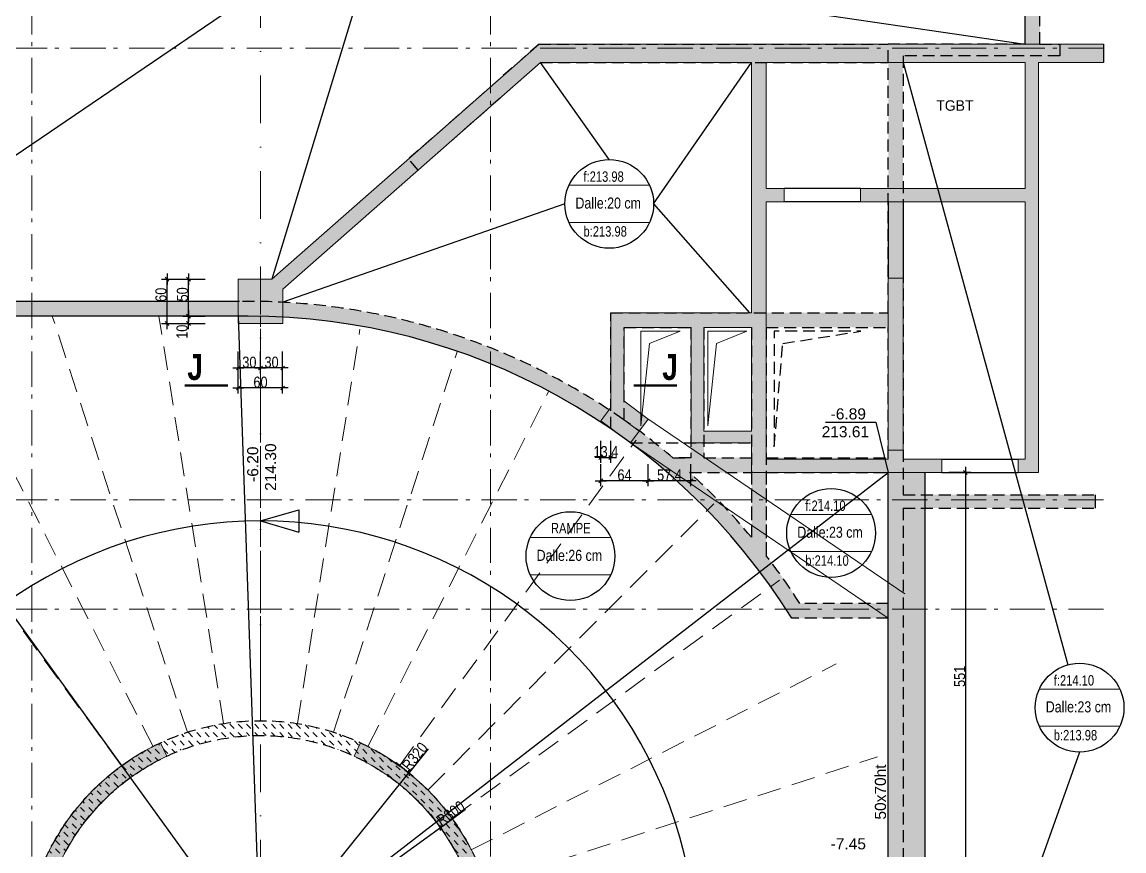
# Model space of a CAD drawing. Header units: centimetres. Extents: x 0 to 26456, y -12469 to -8269.
# Drawn here: x 17529 to 19019, y -10336 to -9216 of the extents above; entities that cross this region are included whole.
import ezdxf
from ezdxf.enums import TextEntityAlignment as Align

# ---------------------------------------------------------------- set-up
doc = ezdxf.new("R2010")
doc.units = ezdxf.units.CM
doc.header["$LTSCALE"] = 25.4
doc.header["$PDMODE"] = 1
doc.header["$PDSIZE"] = -2
for name, pattern in [('CACHEX2', [19.05, 12.7, -6.35]), ('Style de ligne -6', [1.04164, 0.625, -0.20828, 0.06943, -0.13893]), ('TIRETPTX2', [50.8, 25.4, -12.7, 0, -12.7]), ('VW-02', [0.69435, 0.48607, -0.20828])]:
    doc.linetypes.add(name, pattern=pattern)
for name, color, linetype in [('01_cote_gen', 4, 'Continuous'), ('01_linteaux', 2, 'Continuous'), ('01_murs_sup', 2, 'CACHEX2'), ('01_poch_BN', 9, 'Continuous'), ('01_poch_murs', 253, 'Continuous'), ('01_resv', 32, 'Continuous'), ('01_texte', 230, 'Continuous'), ('AA_COTES', 2, 'Continuous')]:
    doc.layers.add(name, color=color, linetype=linetype)
for name, color, linetype, lineweight in [('01_murs_coup', 5, 'Continuous', 60), ('B Général', 7, 'Continuous', 5), ('C ANNOTATIONS-prestations', 7, 'Continuous', 5)]:
    doc.layers.add(name, color=color, linetype=linetype, lineweight=lineweight)
doc.styles.add('Eurostile', font='')
doc.styles.add('impact', font='impact.ttf')
doc.styles.add('MATTE_TXT', font='arial.ttf')
doc.styles.add('STYLE2', font='ARIALN.TTF')
doc.styles.get('Eurostile').set_extended_font_data('Eurostile')
doc.dimstyles.new('JB50', dxfattribs={"dimscale": 0.1, "dimtxt": 150, "dimasz": 15, "dimexe": 0.1, "dimexo": 0.1, "dimgap": 0.09, "dimtad": 1, "dimdec": 1, "dimdsep": 46, "dimtxsty": 'STYLE2', "dimblk1": 'BOND_G', "dimblk2": 'BOND_D', "dimsah": 1, "dimcen": 1.5, "dimdle": 0.01, "dimse1": 1, "dimse2": 1, "dimclrd": 4, "dimclre": 2, "dimclrt": 6, "dimazin": 2, "dimtfac": 2.333333, "dimtdec": 1, "dimtix": 1, "dimtmove": 2, "dimatfit": 3, "dimldrblk": 'BOND_G', "dimfxl": 1, "dimtolj": 1, "dimtzin": 0, "dimarcsym": 0})
pattern_1 = [(135, (-18475.379, -6e-11), (-11.2253202, 9e-16), [7.9375, -7.9375])]

# ---------------------------------------------------------------- blocks, each defined once
blk = doc.blocks.new('BOND_D')
at = {"layer": 'AA_COTES', "color": 0}
for p, q in [((5, 0), (-5, 0)), ((-1.77, -1.77), (1.77, 1.77)), ((0, 5), (0, -15))]:
    blk.add_line(p, q, dxfattribs=at)
blk = doc.blocks.new('*D138')
at = {"layer": '01_cote_gen', "color": 4, "lineweight": -2, "ltscale": 3, "transparency": 16777216}
for p, q in [((18129.2, -10279.7), (18096.4, -10303.4)), ((17851.8, -10479.6), (18095.2, -10304.2))]:
    blk.add_line(p, q, dxfattribs=at)
at = {"layer": 'Defpoints', "color": 0, "ltscale": 3, "transparency": 16777216}
for p in [(18095.2, -10304.2), (17851.8, -10479.6)]:
    blk.add_point(p, dxfattribs=at)
at = {"layer": '01_cote_gen', "color": 4, "lineweight": -2, "ltscale": 3, "transparency": 16777216, "xscale": 1.5, "yscale": 1.5, "zscale": 1.5, "rotation": 215.774491658667}
blk.add_blockref('BOND_D', (18095.2, -10304.2), dxfattribs=at)
at = {"layer": '01_cote_gen', "color": 6, "ltscale": 3, "transparency": 16777216, "insert": (18108.9, -10284.9), "char_height": 15, "attachment_point": 5, "rotation": 35.7745, "style": 'STYLE2'}
blk.add_mtext('\\A1;R300', dxfattribs=at)
blk = doc.blocks.new('BOND_G')
at = {"layer": 'AA_COTES', "color": 0}
for p, q in [((0, -5), (0, 15)), ((5, 0), (-5, 0)), ((1.77, 1.77), (-1.77, -1.77))]:
    blk.add_line(p, q, dxfattribs=at)
blk = doc.blocks.new('*D139')
at = {"layer": '01_cote_gen', "color": 4, "lineweight": -2, "ltscale": 3, "transparency": 16777216}
for p, q in [((18078.6, -10197.6), (18053.3, -10229.1)), ((17851.8, -10479.6), (18052.4, -10230.3))]:
    blk.add_line(p, q, dxfattribs=at)
at = {"layer": 'Defpoints', "color": 0, "ltscale": 3, "transparency": 16777216}
for p in [(18052.4, -10230.3), (17851.8, -10479.6)]:
    blk.add_point(p, dxfattribs=at)
at = {"layer": '01_cote_gen', "color": 4, "lineweight": -2, "ltscale": 3, "transparency": 16777216, "xscale": 1.5, "yscale": 1.5, "zscale": 1.5, "rotation": 231.190070033663}
blk.add_blockref('BOND_D', (18052.4, -10230.3), dxfattribs=at)
at = {"layer": '01_cote_gen', "color": 6, "ltscale": 3, "transparency": 16777216, "insert": (18060.5, -10208), "char_height": 15, "attachment_point": 5, "rotation": 51.1901, "style": 'STYLE2'}
blk.add_mtext('\\A1;R320', dxfattribs=at)
blk = doc.blocks.new('*D227')
at = {"layer": '01_cote_gen', "color": 4, "lineweight": -2, "ltscale": 3, "transparency": 16777216}
blk.add_line((18805, -9825.7), (18805, -10373.8), dxfattribs=at)
at = {"layer": 'Defpoints', "color": 0, "ltscale": 3, "transparency": 16777216}
for p in [(18773.1, -9824.2), (18720.8, -10375.3), (18805, -10375.3)]:
    blk.add_point(p, dxfattribs=at)
at = {"layer": '01_cote_gen', "color": 4, "lineweight": -2, "ltscale": 3, "transparency": 16777216, "xscale": 1.5, "yscale": 1.5, "zscale": 1.5}
for name, p, rotation in [('BOND_G', (18805, -9824.2), 90), ('BOND_D', (18805, -10375.3), 270)]:
    blk.add_blockref(name, p, dxfattribs=dict(at, rotation=rotation))
at = {"layer": '01_cote_gen', "color": 6, "ltscale": 3, "transparency": 16777216, "insert": (18797.3, -10099.7), "char_height": 15, "attachment_point": 5, "rotation": 90, "style": 'STYLE2'}
blk.add_mtext('\\A1;551', dxfattribs=at)
blk = doc.blocks.new('*D228')
at = {"layer": '01_cote_gen', "color": 4, "lineweight": -2, "ltscale": 3, "transparency": 16777216}
blk.add_line((17754.5, -9621.5), (17754.5, -9614.5), dxfattribs=at)
at = {"layer": 'Defpoints', "color": 0, "ltscale": 3, "transparency": 16777216}
for p in [(17754.5, -9613), (17843.5, -9623), (17843.6, -9613)]:
    blk.add_point(p, dxfattribs=at)
at = {"layer": '01_cote_gen', "color": 4, "lineweight": -2, "ltscale": 3, "transparency": 16777216, "xscale": 1.5, "yscale": 1.5, "zscale": 1.5}
for name, p, rotation in [('BOND_D', (17754.5, -9613), 90), ('BOND_G', (17754.5, -9623), 270)]:
    blk.add_blockref(name, p, dxfattribs=dict(at, rotation=rotation))
at = {"layer": '01_cote_gen', "color": 6, "ltscale": 3, "transparency": 16777216, "insert": (17745.8, -9634), "char_height": 15, "attachment_point": 5, "rotation": 90, "style": 'STYLE2'}
blk.add_mtext('\\A1;10', dxfattribs=at)
blk = doc.blocks.new('*D229')
at = {"layer": '01_cote_gen', "color": 4, "lineweight": -2, "ltscale": 3, "transparency": 16777216}
blk.add_line((17725.4, -9621.5), (17725.4, -9564.5), dxfattribs=at)
at = {"layer": 'Defpoints', "color": 0, "ltscale": 3, "transparency": 16777216}
for p in [(17725.4, -9563), (17867, -9563), (17881.8, -9623)]:
    blk.add_point(p, dxfattribs=at)
at = {"layer": '01_cote_gen', "color": 4, "lineweight": -2, "ltscale": 3, "transparency": 16777216, "xscale": 1.5, "yscale": 1.5, "zscale": 1.5}
for name, p, rotation in [('BOND_D', (17725.4, -9563), 90), ('BOND_G', (17725.4, -9623), 270)]:
    blk.add_blockref(name, p, dxfattribs=dict(at, rotation=rotation))
at = {"layer": '01_cote_gen', "color": 6, "ltscale": 3, "transparency": 16777216, "insert": (17717.3, -9584), "char_height": 15, "attachment_point": 5, "rotation": 90, "style": 'STYLE2'}
blk.add_mtext('\\A1;60', dxfattribs=at)
blk = doc.blocks.new('*D230')
at = {"layer": '01_cote_gen', "color": 4, "lineweight": -2, "ltscale": 3, "transparency": 16777216}
blk.add_line((17754.5, -9611.5), (17754.5, -9564.5), dxfattribs=at)
at = {"layer": 'Defpoints', "color": 0, "ltscale": 3, "transparency": 16777216}
for p in [(17754.5, -9563), (17844, -9563), (17844, -9613)]:
    blk.add_point(p, dxfattribs=at)
at = {"layer": '01_cote_gen', "color": 4, "lineweight": -2, "ltscale": 3, "transparency": 16777216, "xscale": 1.5, "yscale": 1.5, "zscale": 1.5}
for name, p, rotation in [('BOND_D', (17754.5, -9563), 90), ('BOND_G', (17754.5, -9613), 270)]:
    blk.add_blockref(name, p, dxfattribs=dict(at, rotation=rotation))
at = {"layer": '01_cote_gen', "color": 6, "ltscale": 3, "transparency": 16777216, "insert": (17746.3, -9583.5), "char_height": 15, "attachment_point": 5, "rotation": 90, "style": 'STYLE2'}
blk.add_mtext('\\A1;50', dxfattribs=at)
blk = doc.blocks.new('*D231')
at = {"layer": '01_cote_gen', "color": 4, "lineweight": -2, "ltscale": 3, "transparency": 16777216}
blk.add_line((17850.3, -9683), (17823.3, -9683), dxfattribs=at)
at = {"layer": 'Defpoints', "color": 0, "ltscale": 3, "transparency": 16777216}
for p in [(17821.8, -9563), (17821.8, -9683), (17851.8, -9676.5)]:
    blk.add_point(p, dxfattribs=at)
at = {"layer": '01_cote_gen', "color": 4, "lineweight": -2, "ltscale": 3, "transparency": 16777216, "xscale": 1.5, "yscale": 1.5, "zscale": 1.5, "rotation": 180}
blk.add_blockref('BOND_D', (17821.8, -9683), dxfattribs=at)
at = {"layer": '01_cote_gen', "color": 4, "lineweight": -2, "ltscale": 3, "transparency": 16777216, "xscale": 1.5, "yscale": 1.5, "zscale": 1.5}
blk.add_blockref('BOND_G', (17851.8, -9683), dxfattribs=at)
at = {"layer": '01_cote_gen', "color": 6, "ltscale": 3, "transparency": 16777216, "insert": (17836.8, -9675.3), "char_height": 15, "attachment_point": 5, "style": 'STYLE2'}
blk.add_mtext('\\A1;30', dxfattribs=at)
blk = doc.blocks.new('*D232')
at = {"layer": '01_cote_gen', "color": 4, "lineweight": -2, "ltscale": 3, "transparency": 16777216}
blk.add_line((17880.3, -9683), (17853.3, -9683), dxfattribs=at)
at = {"layer": 'Defpoints', "color": 0, "ltscale": 3, "transparency": 16777216}
for p in [(17881.8, -9623), (17851.8, -9683), (17851.8, -9690.5)]:
    blk.add_point(p, dxfattribs=at)
at = {"layer": '01_cote_gen', "color": 4, "lineweight": -2, "ltscale": 3, "transparency": 16777216, "xscale": 1.5, "yscale": 1.5, "zscale": 1.5, "rotation": 180}
blk.add_blockref('BOND_D', (17851.8, -9683), dxfattribs=at)
at = {"layer": '01_cote_gen', "color": 4, "lineweight": -2, "ltscale": 3, "transparency": 16777216, "xscale": 1.5, "yscale": 1.5, "zscale": 1.5}
blk.add_blockref('BOND_G', (17881.8, -9683), dxfattribs=at)
at = {"layer": '01_cote_gen', "color": 6, "ltscale": 3, "transparency": 16777216, "insert": (17866.8, -9675.3), "char_height": 15, "attachment_point": 5, "style": 'STYLE2'}
blk.add_mtext('\\A1;30', dxfattribs=at)
blk = doc.blocks.new('*D233')
at = {"layer": '01_cote_gen', "color": 4, "lineweight": -2, "ltscale": 3, "transparency": 16777216}
blk.add_line((17880.3, -9710), (17823.3, -9710), dxfattribs=at)
at = {"layer": 'Defpoints', "color": 0, "ltscale": 3, "transparency": 16777216}
for p in [(17821.8, -9660.5), (17881.8, -9692.5), (17821.8, -9710)]:
    blk.add_point(p, dxfattribs=at)
at = {"layer": '01_cote_gen', "color": 4, "lineweight": -2, "ltscale": 3, "transparency": 16777216, "xscale": 1.5, "yscale": 1.5, "zscale": 1.5, "rotation": 180}
blk.add_blockref('BOND_D', (17821.8, -9710), dxfattribs=at)
at = {"layer": '01_cote_gen', "color": 4, "lineweight": -2, "ltscale": 3, "transparency": 16777216, "xscale": 1.5, "yscale": 1.5, "zscale": 1.5}
blk.add_blockref('BOND_G', (17881.8, -9710), dxfattribs=at)
at = {"layer": '01_cote_gen', "color": 6, "ltscale": 3, "transparency": 16777216, "insert": (17851.8, -9702.3), "char_height": 15, "attachment_point": 5, "style": 'STYLE2'}
blk.add_mtext('\\A1;60', dxfattribs=at)
blk = doc.blocks.new('*D321')
at = {"layer": '01_resv', "color": 4, "lineweight": -2, "ltscale": 3, "transparency": 16777216}
blk.add_line((18432.1, -9835.4), (18377.6, -9835.4), dxfattribs=at)
at = {"layer": 'Defpoints', "color": 0, "ltscale": 3, "transparency": 16777216}
for p in [(18376.1, -9752.2), (18433.6, -9760.3), (18376.1, -9835.4)]:
    blk.add_point(p, dxfattribs=at)
at = {"layer": '01_resv', "color": 4, "lineweight": -2, "ltscale": 3, "transparency": 16777216, "xscale": 1.5, "yscale": 1.5, "zscale": 1.5, "rotation": 180}
blk.add_blockref('BOND_D', (18376.1, -9835.4), dxfattribs=at)
at = {"layer": '01_resv', "color": 4, "lineweight": -2, "ltscale": 3, "transparency": 16777216, "xscale": 1.5, "yscale": 1.5, "zscale": 1.5}
blk.add_blockref('BOND_G', (18433.6, -9835.4), dxfattribs=at)
at = {"layer": '01_resv', "color": 6, "ltscale": 3, "transparency": 16777216, "insert": (18404.9, -9827.7), "char_height": 15, "attachment_point": 5, "style": 'STYLE2'}
blk.add_mtext('\\A1;57.4', dxfattribs=at)
blk = doc.blocks.new('*D322')
at = {"layer": '01_resv', "color": 4, "lineweight": -2, "ltscale": 3, "transparency": 16777216}
blk.add_line((18374.6, -9835.4), (18313.6, -9835.4), dxfattribs=at)
at = {"layer": 'Defpoints', "color": 0, "ltscale": 3, "transparency": 16777216}
for p in [(18312.1, -9754.4), (18376.1, -9752.2), (18312.1, -9835.4)]:
    blk.add_point(p, dxfattribs=at)
at = {"layer": '01_resv', "color": 4, "lineweight": -2, "ltscale": 3, "transparency": 16777216, "xscale": 1.5, "yscale": 1.5, "zscale": 1.5, "rotation": 180}
blk.add_blockref('BOND_D', (18312.1, -9835.4), dxfattribs=at)
at = {"layer": '01_resv', "color": 4, "lineweight": -2, "ltscale": 3, "transparency": 16777216, "xscale": 1.5, "yscale": 1.5, "zscale": 1.5}
blk.add_blockref('BOND_G', (18376.1, -9835.4), dxfattribs=at)
at = {"layer": '01_resv', "color": 6, "ltscale": 3, "transparency": 16777216, "insert": (18344.1, -9827.7), "char_height": 15, "attachment_point": 5, "style": 'STYLE2'}
blk.add_mtext('\\A1;64', dxfattribs=at)
blk = doc.blocks.new('*D323')
at = {"layer": '01_resv', "color": 4, "lineweight": -2, "ltscale": 3, "transparency": 16777216}
for p, q in [((18310.6, -9803.9), (18309.1, -9803.9)), ((18312.1, -9803.9), (18325.6, -9803.9)), ((18327.1, -9803.9), (18328.6, -9803.9))]:
    blk.add_line(p, q, dxfattribs=at)
at = {"layer": 'Defpoints', "color": 0, "ltscale": 3, "transparency": 16777216}
for p in [(18325.6, -9736.4), (18312.1, -9754.4), (18325.6, -9803.9)]:
    blk.add_point(p, dxfattribs=at)
at = {"layer": '01_resv', "color": 4, "lineweight": -2, "ltscale": 3, "transparency": 16777216, "xscale": 1.5, "yscale": 1.5, "zscale": 1.5}
blk.add_blockref('BOND_G', (18312.1, -9803.9), dxfattribs=at)
at = {"layer": '01_resv', "color": 4, "lineweight": -2, "ltscale": 3, "transparency": 16777216, "xscale": 1.5, "yscale": 1.5, "zscale": 1.5, "rotation": 180}
blk.add_blockref('BOND_D', (18325.6, -9803.9), dxfattribs=at)
at = {"layer": '01_resv', "color": 6, "ltscale": 3, "transparency": 16777216, "insert": (18318.9, -9796.2), "char_height": 15, "attachment_point": 5, "style": 'STYLE2'}
blk.add_mtext('\\A1;13.4', dxfattribs=at)

msp = doc.modelspace()

# ---------------------------------------------------------------- hatches: boundary and pattern name
at = {"layer": '01_murs_sup', "ltscale": 3}
h = msp.add_hatch(dxfattribs=at)
h.set_pattern_fill('DASH', color=256, scale=2.5, angle=135)
h.set_pattern_definition(pattern_1)
h.paths.add_polyline_path([(18932.82, -9245.26), (18905.82, -9245.26), (18905.82, -8710.25, -0.4144497), (18865.81, -8692.27), (18773.78, -8692.27, -0.6900656), (18715.81, -8692.27), (18623.78, -8692.27, -0.6900656), (18565.81, -8692.27), (18473.78, -8692.27, -0.686668), (18415.92, -8692.54), (18323.98, -8693.39, -0.6667086), (18266.8, -8695.83, 0.0189179), (18176.5, -8706.96, -0.681269), (18119.78, -8717.54, 0.0189133), (18031.57, -8739.71, -0.681269), (17976.59, -8757.2, 0.0189133), (17891.78, -8790.08, -0.0142361), (17891.83, -8791.84, -0.503616), (17851.81, -8821.5), (17851.81, -8835.97, -0.1049922), (18326.4, -8717.27), (18885.82, -8717.27), (18885.82, -9245.26), (18700.83, -9245.26), (18700.82, -9608.26), (18325.57, -9608.26), (18325.57, -9741.03, -0.0061536), (18343.57, -9753.32), (18343.57, -9628.26), (18433.57, -9628.26), (18433.57, -9804.26), (18409.43, -9804.26, 0.0235198), (18343.57, -9753.32, 0.1492766), (17851.81, -9593.09), (17851.81, -9613.09, -0.2540776), (18570.22, -10021.26), (18700.82, -10021.26), (18700.82, -10479.62), (18720.82, -10479.62), (18720.82, -9872.31), (18980.53, -9872.31), (18980.53, -9854.31), (18720.82, -9854.31), (18720.82, -9261.26), (18932.82, -9261.26)])
h.paths.add_polyline_path([(18700.82, -9628.26), (18700.82, -9804.26), (18535.82, -9804.26), (18535.82, -9824.26), (18700.82, -9824.26), (18700.82, -10001.26), (18581.25, -10001.26, 0.0222849), (18535.82, -9936.76), (18535.82, -9824.26), (18515.82, -9824.26), (18515.82, -9911.84, 0.0342428), (18432.12, -9824.26), (18515.82, -9824.26), (18515.82, -9804.26), (18451.57, -9804.26), (18451.57, -9804.26), (18451.57, -9628.26), (18515.82, -9628.26), (18515.82, -9804.26), (18535.82, -9804.26), (18535.82, -9628.26)], flags=16)
h.paths.add_polyline_path([(18700.83, -9245.26), (18228.53, -9245.26), (18051.94, -9400.48), (18065.14, -9415.5), (18230.38, -9270.26), (18700.83, -9270.26)], flags=17)
h = msp.add_hatch(dxfattribs=at)
h.set_pattern_fill('DASH', color=256, scale=2.5, angle=135)
h.set_pattern_definition(pattern_1)
h.paths.add_polyline_path([(17851.81, -8835.97), (17851.81, -8821.5, -0.1178131), (17839.37, -8814.22, 0.0189133), (17759.27, -8857.3, -0.0451712), (17759.77, -8862.87, -0.6171071), (17710.24, -8887.72, 0.0189133), (17636.05, -8940.35, -0.0761929), (17637.48, -8949.64, -0.5752178), (17591.15, -8976.58, 0.0189133), (17524.02, -9037.96, -0.107361), (17526.82, -9050.82, -0.5347923), (17483.93, -9079.45, 0.0189133), (17424.88, -9148.64, -0.1387368), (17429.48, -9164.88, -0.4956818), (17390.21, -9194.76, 0.0189133), (17340.15, -9270.7, -0.1703828), (17346.95, -9290.07, -0.4577519), (17311.43, -9320.74, 0.0189133), (17271.11, -9402.27, -0.202364), (17280.48, -9424.48, -0.4208806), (17248.78, -9455.47, 0.0094054), (17233.07, -9497.9), (17208.6, -9579.46, -0.2324519), (17220.66, -9604, -0.3926444), (17191.95, -9634.92), (17176.77, -9685.53, -0.2301276), (17188.61, -9709.91, -0.3901), (17160.19, -9740.8), (17133.62, -9829.33, -0.2269671), (17145.17, -9853.48, -0.3866435), (17117.12, -9884.34), (17090.47, -9973.14, -0.2237955), (17101.73, -9997.05, -0.383178), (17074.05, -10027.87), (17047.32, -10116.96, -0.220612), (17058.29, -10140.62, -0.3797029), (17030.98, -10171.4), (17004.37, -10260.09, -0.2332342), (17016.51, -10284.68, -0.3935894), (16987.7, -10315.61), (16961.22, -10403.76, -0.2331529), (16973.35, -10428.35, -0.3194979), (16952.51, -10457.64), (16953.04, -10479.62), (16978.05, -10479.62), (16977.04, -10438), (17224.88, -9612.93), (17835.32, -9612.93, -0.0047616), (17851.81, -9613.09), (17851.81, -9593.09, 0.0046541), (17835.32, -9592.93), (17230.89, -9592.93), (17258.65, -9500.52, -0.1963781)])
h = msp.add_hatch(dxfattribs=at)
h.set_pattern_fill('DASH', color=256, scale=2.5, angle=135)
h.set_pattern_definition(pattern_1)
h.paths.add_polyline_path([(17851.81, -10159.62), (17851.81, -10179.62, -0.4142136), (18151.81, -10479.62), (18171.81, -10479.62, 0.4142136)])
h.paths.add_polyline_path([(18171.81, -10479.62), (18151.81, -10479.62, -0.4142136), (17851.81, -10779.62), (17851.81, -10799.62, 0.4142136)])
h.paths.add_polyline_path([(17551.81, -10479.62), (17531.81, -10479.62, 0.4142136), (17851.81, -10799.62), (17851.81, -10779.62, -0.4142136)])
h.paths.add_polyline_path([(17851.81, -10179.62), (17851.81, -10159.62, 0.4142136), (17531.81, -10479.62), (17551.81, -10479.62, -0.4142136)])
at = {"layer": '01_poch_BN', "ltscale": 3}
h = msp.add_hatch(color=256, dxfattribs=at)
h.dxf.hatch_style = 1
h.paths.add_polyline_path([(18720.82, -9824.22), (18700.87, -9824.22), (18700.82, -9824.26), (18700.82, -9860.97), (18750.82, -9860.97), (18750.82, -9854.31), (18720.82, -9854.31)])
h.paths.add_polyline_path([(18750.82, -9824.22), (18720.82, -9824.22), (18720.82, -9854.31), (18750.82, -9854.31)])
h.paths.add_polyline_path([(18750.82, -9860.97), (18700.82, -9860.97), (18700.82, -10008.97), (18720.82, -10008.97), (18720.82, -9872.31), (18750.82, -9872.31)])
h.paths.add_polyline_path([(18750.82, -9872.31), (18720.82, -9872.31), (18720.82, -10008.97), (18750.82, -10008.97)], flags=17)
h.paths.add_polyline_path([(18720.82, -10008.97), (18700.82, -10008.97), (18700.82, -10345.15), (18720.82, -10341.98)], flags=16)
h.paths.add_polyline_path([(18750.82, -10008.97), (18700.82, -10008.97), (18700.82, -10375.25), (18700.83, -10375.27), (18700.82, -10375.28), (18700.82, -10618.97), (18750.82, -10618.97)])
h = msp.add_hatch(color=256, dxfattribs=at)
h.dxf.hatch_style = 1
h.paths.add_polyline_path([(18720.82, -10008.97), (18700.82, -10008.97), (18700.82, -10345.15), (18720.82, -10341.98)])
at = {"layer": '01_poch_murs', "ltscale": 3}
h = msp.add_hatch(color=256, dxfattribs=at)
h.dxf.hatch_style = 1
h.paths.add_polyline_path([(18865.81, -8692.27), (18773.78, -8692.27, -0.6900656), (18715.81, -8692.27), (18623.78, -8692.27, -0.6900656), (18565.81, -8692.27), (18473.78, -8692.27, -0.686668), (18415.92, -8692.54), (18323.98, -8693.39, -0.6667086), (18266.8, -8695.83, 0.0189179), (18176.5, -8706.96, -0.2058076), (18162.75, -8727.22), (18162.75, -8734.65, -0.0529356), (18410.82, -8717.27), (18885.82, -8717.27), (18885.82, -8710.94, -0.232635)])
h.paths.add_polyline_path([(18162.75, -8734.65), (18162.75, -8727.22, -0.4169944), (18119.78, -8717.54, 0.0189133), (18031.57, -8739.71, -0.681269), (17976.59, -8757.2, 0.0189133), (17891.78, -8790.08, -0.0142361), (17891.83, -8791.84, -0.503616), (17851.81, -8821.5), (17851.81, -8835.97, -0.0697597)])
h.paths.add_polyline_path([(17851.81, -8835.97), (17851.81, -8821.5, -0.1178131), (17839.37, -8814.22, 0.0189133), (17759.27, -8857.3, -0.0451712), (17759.77, -8862.87, -0.6171071), (17710.24, -8887.72, 0.0189133), (17636.05, -8940.35, -0.0761929), (17637.48, -8949.64, -0.5752178), (17591.15, -8976.58, 0.0134998), (17542.76, -9019.88), (17542.76, -9054.6, -0.0808851)])
h.paths.add_polyline_path([(17542.76, -9054.6), (17542.76, -9019.88, 0.0054122), (17524.02, -9037.96, -0.107361), (17526.82, -9050.82, -0.5347923), (17483.93, -9079.45, 0.0189133), (17424.88, -9148.64, -0.1387368), (17429.48, -9164.88, -0.4956818), (17390.21, -9194.76, 0.0140874), (17352.37, -9250.97), (17382.09, -9250.97, -0.054016)])
h = msp.add_hatch(color=256, dxfattribs=at)
h.dxf.hatch_style = 1
h.paths.add_polyline_path([(18992, -9250.97), (18222.03, -9250.97), (18162.75, -9303.08), (18162.75, -9329.7), (18230.38, -9270.26), (18515.82, -9270.26), (18515.82, -9608.26), (18325.57, -9608.26), (18325.57, -9765), (18352.25, -9784.26), (18363.96, -9768.53), (18342.82, -9752.79), (18343.57, -9628.26), (18434.03, -9628.26), (18434.03, -9784.26), (18515.82, -9784.26), (18515.82, -9824.22), (18773.05, -9824.22), (18773.05, -9806.22), (18720.82, -9806.22), (18720.82, -9794.26), (18700.82, -9794.26), (18700.82, -9806.22), (18535.82, -9806.22), (18535.82, -9458.26), (18560.19, -9458.26), (18560.19, -9440.26), (18535.82, -9440.26), (18535.82, -9270.26), (18885.9, -9270.26), (18885.9, -9440.26), (18663.39, -9440.26), (18663.39, -9458.26), (18885.9, -9458.26), (18885.9, -9806.22), (18876.25, -9806.22), (18876.25, -9824.22), (18903.9, -9824.22), (18903.9, -9270.26), (18992, -9270.26)])
h.paths.add_polyline_path([(18515.82, -9768.22), (18451.57, -9768.22), (18451.57, -9628.26), (18515.82, -9628.26)], flags=16)
h.paths.add_polyline_path([(18509.53, -9633.26), (18468.26, -9649.87), (18456.57, -9761.06), (18456.57, -9633.26)], flags=0)
h.paths.add_polyline_path([(18992, -9245.26), (18228.53, -9245.26), (18222.03, -9250.97), (18992, -9250.97)])
h.paths.add_polyline_path([(18162.75, -9329.7), (18162.75, -9303.08), (17867.04, -9563.01), (17851.81, -9563.01), (17851.81, -9623.01), (17881.81, -9623.01), (17881.81, -9576.66)])
h.paths.add_polyline_path([(17851.81, -9563.01), (17821.81, -9563.01), (17821.81, -9623.01), (17851.81, -9623.01)])
h.paths.add_polyline_path([(18720.82, -9561.46), (18700.82, -9561.46), (18700.82, -9794.26), (18720.82, -9794.26)], flags=17)
h = msp.add_hatch(color=256, dxfattribs=at)
h.dxf.hatch_style = 1
h.paths.add_polyline_path([(18325.57, -9741.03, 0.0007872), (18323.25, -9739.49), (18312.14, -9754.4), (18325.57, -9764.39)])
h.paths.add_polyline_path([(18325.57, -9736.37), (18323.25, -9739.49, -0.0007872), (18325.57, -9741.03)])
h.paths.add_polyline_path([(18343.57, -9727.92), (18343.57, -9753.32, -0.0071834), (18364.19, -9768.22), (18376.14, -9752.18), (18367.93, -9746.07), (18366.35, -9761.06), (18366.35, -9744.89)])
h = msp.add_hatch(color=256, dxfattribs=at)
h.dxf.hatch_style = 1
h.paths.add_polyline_path([(17986.87, -10189.52), (17978.43, -10207.65, -0.2916326), (18151.81, -10479.62), (18162.75, -10479.62), (18162.75, -10404.05, 0.2279934)])
h.paths.add_polyline_path([(18162.75, -10479.62), (18151.81, -10479.62, -0.1213562), (18117.48, -10618.97), (18139.87, -10618.97, 0.053087), (18162.75, -10555.19)])
h.paths.add_polyline_path([(18162.75, -10404.05), (18162.75, -10479.62), (18171.81, -10479.62, 0.0596716)])
h.paths.add_polyline_path([(18171.81, -10479.62), (18162.75, -10479.62), (18162.75, -10555.19, 0.0596716)])
h.paths.add_polyline_path([(18139.87, -10618.97), (18117.48, -10618.97, -0.2788408), (17851.81, -10779.62), (17851.81, -10799.62, 0.2876204)])
h.paths.add_polyline_path([(17586.13, -10618.97), (17563.74, -10618.97, 0.2876204), (17851.81, -10799.62), (17851.81, -10779.62, -0.2788408)])
h.paths.add_polyline_path([(17551.81, -10479.62), (17542.76, -10479.62), (17542.76, -10562.62, 0.0470782), (17563.74, -10618.97), (17586.13, -10618.97, -0.1213562)])
h.paths.add_polyline_path([(17542.76, -10479.62), (17531.81, -10479.62, 0.0656888), (17542.76, -10562.62)])
h.paths.add_polyline_path([(17542.76, -10396.62, 0.0656888), (17531.81, -10479.62), (17542.76, -10479.62)])
h.paths.add_polyline_path([(17725.18, -10207.65), (17716.74, -10189.52, 0.2216967), (17542.76, -10396.62), (17542.76, -10479.62), (17551.81, -10479.62, -0.2916326)])

# ---------------------------------------------------------------- linework, layer by layer
at = {"layer": '01_cote_gen', "ltscale": 3}
msp.add_line((18980.53, -9854.31), (18980.53, -9872.31), dxfattribs=at)
at = {"layer": '01_linteaux'}
for p, q in [((18885.82, -9245.26), (18885.82, -8717.27)), ((18663.39, -9440.26), (18560.19, -9440.26)), ((18663.39, -9458.26), (18560.19, -9458.26)), ((18700.83, -9458.26), (18700.83, -9561.46)), ((18720.82, -9458.26), (18720.82, -9557.79)), ((17823.48, -9593.01), (17230.87, -9593.01)), ((17835.32, -9612.93), (17224.88, -9612.93)), ((18773.05, -9806.22), (18876.25, -9806.22)), ((18700.82, -10629.26), (18700.82, -9824.22)), ((18750.82, -10629.26), (18750.82, -9824.22)), ((18773.05, -9824.22), (18876.25, -9824.22))]:
    msp.add_line(p, q, dxfattribs=at)
at = {"layer": '01_linteaux', "linetype": 'TIRETPTX2', "ltscale": 0.07}
msp.add_arc((18368.61, -9894.24), 1213.73, 91.99092, 160.61055, dxfattribs=at)
at = {"layer": '01_linteaux'}
msp.add_arc((17835.32, -10478.43), 865.5, 31.88506, 90, dxfattribs=at)
at = {"layer": '01_murs_coup', "linetype": 'TIRETPTX2', "lineweight": 5, "ltscale": 0.1}
msp.add_line((17851.81, -8383.82), (17851.81, -11757.53), dxfattribs=at)
at = {"layer": '01_murs_coup', "linetype": 'Continuous', "lineweight": 5}
for p, q in [((18228.53, -9245.26), (17867.04, -9563.01)), ((18228.53, -9245.26), (17875.02, -9556)), ((18228.53, -9245.26), (18992, -9245.26)), ((18228.53, -9245.26), (18992, -9245.26)), ((18230.38, -9270.26), (17881.81, -9576.66)), ((18230.38, -9270.26), (17893.15, -9566.69)), ((18230.38, -9270.26), (18515.82, -9270.26)), ((18230.38, -9270.26), (18515.82, -9270.26)), ((18515.82, -9608.26), (18515.82, -9270.26)), ((18515.82, -9608.26), (18515.82, -9270.26)), ((18535.82, -9440.26), (18535.82, -9270.26)), ((18535.82, -9440.26), (18535.82, -9270.26)), ((18535.82, -9270.26), (18885.9, -9270.26)), ((18535.82, -9270.26), (18885.9, -9270.26)), ((18885.9, -9440.26), (18885.9, -9270.26)), ((18885.9, -9440.26), (18885.9, -9270.26)), ((18903.9, -9824.22), (18903.9, -9270.26)), ((18903.9, -9824.22), (18903.9, -9270.26)), ((18903.9, -9270.26), (18992, -9270.26)), ((18903.9, -9270.26), (18992, -9270.26)), ((18268.99, -9436.11), (18378.01, -9436.11)), ((18535.82, -9440.26), (18560.19, -9440.26)), ((18535.82, -9440.26), (18560.19, -9440.26)), ((18560.19, -9458.26), (18560.19, -9440.26)), ((18663.39, -9440.26), (18885.9, -9440.26)), ((18663.39, -9440.26), (18885.9, -9440.26)), ((18663.39, -9458.26), (18663.39, -9440.26)), ((18535.82, -9806.22), (18535.82, -9458.26)), ((18535.82, -9806.22), (18535.82, -9458.26)), ((18535.82, -9458.26), (18560.19, -9458.26)), ((18535.82, -9458.26), (18560.19, -9458.26)), ((18663.39, -9458.26), (18885.9, -9458.26)), ((18720.82, -9458.26), (18885.9, -9458.26)), ((18885.9, -9806.22), (18885.9, -9458.26)), ((18885.9, -9806.22), (18885.9, -9458.26)), ((18268.99, -9486.26), (18378.01, -9486.26)), ((17821.81, -9563.01), (17821.81, -9623.01)), ((17867.04, -9563.01), (17821.81, -9563.01)), ((18700.82, -9561.46), (18700.82, -9806.22)), ((18700.82, -9561.46), (18700.82, -9806.22)), ((18700.82, -9561.46), (18720.82, -9561.46)), ((18720.82, -9561.46), (18720.82, -9806.22)), ((18720.82, -9561.46), (18720.82, -9806.22)), ((17881.81, -9576.66), (17881.81, -9623.01)), ((18515.82, -9608.26), (18325.57, -9608.26)), ((18325.57, -9608.26), (18325.57, -9736.37)), ((17881.81, -9623.01), (17821.81, -9623.01)), ((18343.57, -9628.26), (18342.97, -9727.48)), ((18434.03, -9628.26), (18343.57, -9628.26)), ((18434.03, -9784.26), (18434.03, -9628.26)), ((18451.57, -9628.26), (18515.82, -9628.26)), ((18451.57, -9628.26), (18515.82, -9628.26)), ((18515.82, -9628.26), (18451.57, -9628.26)), ((18451.57, -9768.22), (18451.57, -9628.26)), ((18515.82, -9768.22), (18515.82, -9628.26)), ((18515.82, -9768.22), (18515.82, -9628.26)), ((18376.14, -9752.18), (18342.97, -9727.48)), ((18312.14, -9754.4), (18325.57, -9736.37)), ((18352.25, -9784.26), (18312.14, -9754.4)), ((18342.82, -9752.79), (18363.96, -9768.53)), ((18352.25, -9784.26), (18376.14, -9752.18)), ((18352.25, -9784.26), (18325.57, -9765)), ((18451.57, -9768.22), (18515.82, -9768.22)), ((18515.82, -9784.26), (18434.03, -9784.26)), ((18515.82, -9824.22), (18515.82, -9784.26)), ((18515.82, -9824.22), (18515.82, -9784.26)), ((18700.82, -9794.26), (18720.75, -9794.26)), ((18710.82, -9794.26), (18720.75, -9794.26)), ((18535.82, -9806.22), (18700.82, -9806.22)), ((18535.82, -9806.22), (18700.82, -9806.22)), ((18720.82, -9806.22), (18773.05, -9806.22)), ((18720.82, -9806.22), (18773.05, -9806.22)), ((18773.05, -9824.22), (18773.05, -9806.22)), ((18876.25, -9806.22), (18885.9, -9806.22)), ((18876.25, -9806.22), (18885.9, -9806.22)), ((18876.25, -9824.22), (18876.25, -9806.22)), ((18515.82, -9824.22), (18773.05, -9824.22)), ((18515.82, -9824.22), (18773.05, -9824.22)), ((18876.25, -9824.22), (18903.9, -9824.22)), ((18876.25, -9824.22), (18903.9, -9824.22)), ((18568.99, -9880.93), (18678.01, -9880.93)), ((18216.49, -9912.21), (18325.51, -9912.21)), ((18568.99, -9931.07), (18678.01, -9931.07)), ((18216.49, -9962.36), (18325.51, -9962.36)), ((18904.99, -10116.93), (19014.01, -10116.93)), ((18904.99, -10167.07), (19014.01, -10167.07)), ((17716.74, -10189.52), (17725.18, -10207.65)), ((17986.87, -10189.52), (17978.43, -10207.65))]:
    msp.add_line(p, q, dxfattribs=at)
for centre, radius, start, end in [((18368.61, -9894.24), 1177.73, 87.94605, 160.46959), ((17851.81, -10479.62), 320, 114.96638, 65.03362), ((17851.81, -10479.62), 300, 114.96638, 65.03362)]:
    msp.add_arc(centre, radius, start, end, dxfattribs=at)
at = {"layer": '01_murs_sup', "ltscale": 0.05}
for p, q in [((18905.82, -9245.26), (18905.82, -8692.27)), ((18228.53, -9245.26), (18051.94, -9400.48)), ((18228.53, -9245.26), (18700.82, -9245.26)), ((18700.82, -9608.26), (18700.83, -9245.26)), ((18885.82, -9245.26), (18700.83, -9245.26)), ((18905.82, -9245.26), (18932.82, -9245.26)), ((18932.82, -9245.26), (18932.82, -9261.26)), ((18720.82, -9261.26), (18720.82, -9854.31)), ((18932.82, -9261.26), (18720.82, -9261.26)), ((18230.38, -9270.26), (18065.14, -9415.5)), ((18230.38, -9270.26), (18700.82, -9270.26)), ((18065.14, -9415.5), (18051.94, -9400.48)), ((18325.57, -9608.26), (18700.82, -9608.26)), ((18325.57, -9765), (18325.57, -9608.26)), ((18325.57, -9608.26), (18700.82, -9608.26)), ((18325.57, -9765), (18325.57, -9608.26)), ((18325.57, -9765), (18325.57, -9608.26)), ((18343.57, -9628.26), (18433.57, -9628.26)), ((18343.57, -9753.32), (18343.57, -9628.26)), ((18343.57, -9628.26), (18433.57, -9628.26)), ((18343.57, -9628.26), (18433.57, -9628.26)), ((18343.57, -9753.32), (18343.57, -9628.26)), ((18343.57, -9753.32), (18343.57, -9628.26)), ((18433.57, -9628.26), (18433.57, -9804.26)), ((18433.57, -9628.26), (18433.57, -9804.26)), ((18451.57, -9628.26), (18451.57, -9804.26)), ((18451.57, -9628.26), (18451.57, -9804.26)), ((18515.82, -9628.26), (18515.82, -9804.26)), ((18515.82, -9628.26), (18515.82, -9804.26)), ((18515.82, -9628.26), (18515.82, -9911.84)), ((18515.82, -9628.26), (18515.82, -9911.84)), ((18535.82, -9628.26), (18700.82, -9628.26)), ((18535.82, -9628.26), (18700.82, -9628.26)), ((18535.82, -9628.26), (18535.82, -9804.26)), ((18535.82, -9628.26), (18700.82, -9628.26)), ((18535.82, -9628.26), (18700.82, -9628.26)), ((18535.82, -9628.26), (18535.82, -9936.76)), ((18535.82, -9628.26), (18535.82, -9936.76)), ((18700.82, -9804.26), (18700.82, -9628.26)), ((18700.82, -9804.26), (18700.82, -9628.26)), ((18352.25, -9784.26), (18515.82, -9784.26)), ((18433.57, -9804.26), (18409.43, -9804.26)), ((18409.43, -9804.26), (18433.57, -9804.26)), ((18409.43, -9804.26), (18433.57, -9804.26)), ((18451.57, -9804.26), (18515.82, -9804.26)), ((18451.57, -9804.26), (18515.82, -9804.26)), ((18535.82, -9804.26), (18700.82, -9804.26)), ((18535.82, -9804.26), (18700.82, -9804.26)), ((18432.12, -9824.26), (18515.82, -9824.26)), ((18432.12, -9824.26), (18515.82, -9824.26)), ((18515.82, -9824.26), (18515.82, -9911.84)), ((18515.82, -9824.26), (18515.82, -9911.84)), ((18535.82, -9824.26), (18535.82, -9936.76)), ((18535.82, -9824.26), (18700.82, -9824.26)), ((18535.82, -9824.26), (18700.82, -9824.26)), ((18720.82, -9854.31), (18980.53, -9854.31)), ((18720.82, -9872.31), (18980.53, -9872.31)), ((18720.82, -9872.31), (18720.82, -10613.26)), ((18700.82, -10001.26), (18581.25, -10001.26)), ((18700.82, -10001.26), (18581.25, -10001.26)), ((18700.82, -10021.26), (18570.22, -10021.26)), ((18700.82, -10021.26), (18570.22, -10021.26)), ((18700.82, -10706.26), (18700.82, -10021.26))]:
    msp.add_line(p, q, dxfattribs=at)
at = {"layer": '01_murs_sup', "ltscale": 0.05, "flags": 128}
msp.add_lwpolyline([(18558.05, -9649.87), (18663.85, -9633.26), (18546.35, -9633.26), (18546.35, -9792.65)], close=True, dxfattribs=at)
at = {"layer": '01_murs_sup', "ltscale": 0.05}
for radius in [320, 300]:
    msp.add_circle((17851.81, -10479.62), radius, dxfattribs=at)
for centre, radius, start, end in [((18368.61, -9894.24), 1177.73, 91.99066, 160.46959), ((17835.32, -10478.43), 885.5, 55.0317, 90.76618), ((17835.32, -10478.43), 885.5, 49.5831, 54.97246), ((17835.32, -10478.43), 885.5, 49.5831, 54.97246), ((17835.32, -10478.43), 885.5, 39.78116, 47.62597), ((17835.32, -10478.43), 885.5, 39.78116, 47.62597), ((17835.32, -10478.43), 885.5, 32.60694, 37.71342), ((17835.32, -10478.43), 885.5, 32.60694, 37.71342)]:
    msp.add_arc(centre, radius, start, end, dxfattribs=at)
at = {"layer": '01_poch_murs', "ltscale": 3}
msp.add_line((18992, -9245.26), (18992, -9270.26), dxfattribs=at)
at = {"layer": '01_poch_murs', "linetype": 'CACHEX2', "lineweight": 5, "ltscale": 0.1}
for p, q in [((17663.71, -10220.73), (17224.07, -9615.62)), ((17706.53, -10194.5), (17410.21, -9612.93)), ((17752.92, -10175.28), (17570.2, -9612.93)), ((17801.75, -10163.56), (17714.54, -9612.93)), ((17851.81, -10159.62), (17851.81, -9613.09)), ((17851.81, -10159.62), (17851.81, -9624.78)), ((17901.86, -10163.56), (17986.28, -9630.58)), ((17950.69, -10175.28), (18117.74, -9661.17)), ((17997.08, -10194.5), (18241.34, -9715.11)), ((18039.9, -10220.73), (18359.81, -9780.42)), ((18078.08, -10253.34), (18464.81, -9866.61)), ((18110.69, -10291.53), (18553.64, -9969.71)), ((18136.93, -10334.34), (18630.15, -10083.03)), ((18156.14, -10380.73), (18686.25, -10208.49))]:
    msp.add_line(p, q, dxfattribs=at)
at = {"layer": '01_texte'}
for p, q in [((17923.5, -9121.93), (17230.89, -9592.93)), ((18043.5, -9121.93), (18885.82, -9245.26)), ((17983.5, -9181.93), (17867.04, -9563.01)), ((18323.5, -9401.18), (18230.38, -9270.26)), ((18383.5, -9461.18), (18515.82, -9270.26)), ((18720.82, -9270.26), (18943.66, -10084.13)), ((18263.5, -9461.18), (17881.81, -9594.15)), ((18383.5, -9461.18), (18513.2, -9608.26)), ((17851.81, -10479.62), (17224.88, -9612.93)), ((17821.81, -9612.93), (17851.81, -10479.62)), ((18616, -9756), (18684, -9756)), ((18684, -9756), (18700.82, -9824.26)), ((17851.81, -10479.62), (18700.82, -9824.26)), ((17851.81, -9889.62), (17903.69, -9874.58)), ((17903.69, -9874.58), (17903.69, -9904.66)), ((17851.81, -9889.62), (17903.69, -9904.66)), ((18959.5, -10202), (18721.82, -10868.26))]:
    msp.add_line(p, q, dxfattribs=at)
at = {"layer": '01_texte', "const_width": 3}
for points in [[(17807.81, -9706.78), (17749.31, -9706.78)], [(18414.88, -9706.78), (18356.38, -9706.78)]]:
    msp.add_lwpolyline(points, dxfattribs=at)
at = {"layer": '01_texte'}
for centre in [(18323.5, -9461.18), (18623.5, -9906), (18271, -9937.28), (18959.5, -10142)]:
    msp.add_circle(centre, 60, dxfattribs=at)
msp.add_arc((17851.81, -10479.62), 590, 259.54261, 186.52425, dxfattribs=at)
at = {"layer": 'B Général', "color": 1, "linetype": 'Style de ligne -6', "lineweight": 13, "ltscale": 3, "true_color": 0xff0000}
for p, q in [((17542.76, -11454.6), (17542.76, -8459.6)), ((18162.75, -11454.6), (18162.75, -8459.6))]:
    msp.add_line(p, q, dxfattribs=at)
at = {"layer": 'B Général', "color": 1, "linetype": 'Style de ligne -6', "lineweight": 13, "ltscale": 3}
for p, q in [((18992, -9250.97), (16706.87, -9250.97)), ((18992, -9860.97), (16706.87, -9860.97)), ((18992, -10008.97), (16706.87, -10008.97))]:
    msp.add_line(p, q, dxfattribs=at)
at = {"layer": 'B Général', "color": 1, "linetype": 'VW-02', "lineweight": 13, "true_color": 0xff0000}
msp.add_line((17851.81, -9612.67), (17851.81, -10159.62), dxfattribs=at)
at = {"layer": 'C ANNOTATIONS-prestations', "color": 2}
for p, q in [((18723.31, -9988.18), (18375.45, -9751.66)), ((18700.82, -10021.26), (18352.25, -9784.26))]:
    msp.add_line(p, q, dxfattribs=at)
at = {"layer": 'C ANNOTATIONS-prestations', "color": 2, "flags": 128}
for points in [[(18378.05, -9649.87), (18419.32, -9633.26), (18366.35, -9633.26), (18366.35, -9761.06)], [(18468.26, -9649.87), (18509.53, -9633.26), (18456.57, -9633.26), (18456.57, -9761.06)]]:
    msp.add_lwpolyline(points, close=True, dxfattribs=at)

# ---------------------------------------------------------------- texts
at = {"layer": '01_murs_coup', "linetype": 'Continuous', "lineweight": 5, "insert": (18790.85, -9321.25), "char_height": 14.118, "attachment_point": 2, "rotation": 360, "line_spacing_factor": 0.894142, "style": 'Eurostile'}
msp.add_mtext('TGBT', dxfattribs=at)
at = {"layer": '01_texte', "style": 'Eurostile', "width": 0.8}
for s, p in [('f:213.98', (18288.59, -9431.41)), ('b:213.98', (18288.59, -9505.48)), ('f:214.10', (18588.59, -9876.22)), ('RAMPE', (18244.62, -9906.56)), ('b:214.10', (18588.59, -9950.29)), ('f:214.10', (18924.59, -10112.22)), ('b:213.98', (18924.59, -10186.29))]:
    msp.add_text(s, height=14.097, rotation=0, dxfattribs=at).set_placement(p)
at = {"layer": '01_texte', "style": 'MATTE_TXT', "width": 0.8}
for s, p in [('Dalle:20 cm', (18322.01, -9472.12)), ('Dalle:23 cm', (18622.01, -9916.94)), ('Dalle:26 cm', (18269.51, -9948.22)), ('Dalle:23 cm', (18958.01, -10152.94))]:
    msp.add_text(s, height=15, dxfattribs=at).set_placement(p, align=Align.BOTTOM_CENTER)
at = {"layer": '01_texte', "style": 'impact'}
for p in [(17763.33, -9709.63), (18405.63, -9709.63)]:
    msp.add_text('J', height=35, rotation=0, dxfattribs=at).set_placement(p, align=Align.BOTTOM_CENTER)
at = {"layer": '01_texte', "style": 'MATTE_TXT'}
for s, p in [('-6.89', (18622.83, -9752.53)), ('213.61', (18610.71, -9776.66)), ('-7.45', (18622.83, -10333.53))]:
    msp.add_text(s, height=15, dxfattribs=at).set_placement(p)
for s, p in [('-6.20', (17848.79, -9836.9)), ('214.30', (17872.92, -9849.03)), ('50x70ht', (18697.61, -10293.31))]:
    msp.add_text(s, height=15, rotation=90, dxfattribs=at).set_placement(p)

# ---------------------------------------------------------------- dimensions: what is measured, and where the dimension line sits
at = {"layer": '01_cote_gen', "ltscale": 3}
for base, p1, p2, picture, middle in [((17725.43, -9563.01), (17881.81, -9623.01), (17867.04, -9563.01), '*D229', (17717.26, -9584.01)), ((17754.5, -9563.01), (17844.03, -9612.98), (17844.03, -9563.01), '*D230', (17746.33, -9583.49)), ((17754.5, -9612.97), (17843.5, -9623.01), (17843.6, -9612.97), '*D228', (17745.83, -9633.99))]:
    dim = msp.add_linear_dim(base=base, p1=p1, p2=p2, angle=90, dimstyle='JB50', dxfattribs=at)
    dim.commit()
    dim.dimension.update_dxf_attribs({"geometry": picture, "text_midpoint": middle, "dimtype": 160})
for base, p1, p2, picture, middle in [((17821.81, -9683), (17851.81, -9676.5), (17821.81, -9563.01), '*D231', (17836.81, -9675.33)), ((17851.81, -9683), (17881.81, -9623.01), (17851.81, -9690.5), '*D232', (17866.81, -9675.33)), ((17821.81, -9710), (17881.81, -9692.48), (17821.81, -9660.5), '*D233', (17851.81, -9702.33))]:
    dim = msp.add_linear_dim(base=base, p1=p1, p2=p2, dimstyle='JB50', dxfattribs=at)
    dim.commit()
    dim.dimension.update_dxf_attribs({"geometry": picture, "text_midpoint": middle})
dim = msp.add_linear_dim(base=(18805, -10375.28), p1=(18773.05, -9824.22), p2=(18720.82, -10375.28), angle=90, text='551', dimstyle='JB50', dxfattribs=at)
dim.commit()
dim.dimension.update_dxf_attribs({"geometry": '*D227', "text_midpoint": (18797.33, -10099.75)})
for mpoint, picture, middle in [((18052.36, -10230.27), '*D139', (18060.46, -10207.96)), ((18095.2, -10304.24), '*D138', (18108.94, -10284.89))]:
    dim = msp.add_radius_dim(center=(17851.81, -10479.62), mpoint=mpoint, dimstyle='JB50', dxfattribs=at)
    dim.commit()
    dim.dimension.update_dxf_attribs({"geometry": picture, "text_midpoint": middle})
at = {"layer": '01_resv', "ltscale": 3}
for base, p1, p2, picture, middle in [((18325.57, -9803.89), (18312.14, -9754.4), (18325.57, -9736.37), '*D323', (18318.86, -9796.22)), ((18312.14, -9835.36), (18376.14, -9752.18), (18312.14, -9754.4), '*D322', (18344.14, -9827.69)), ((18376.14, -9835.36), (18433.57, -9760.27), (18376.14, -9752.18), '*D321', (18404.85, -9827.72))]:
    dim = msp.add_linear_dim(base=base, p1=p1, p2=p2, dimstyle='JB50', dxfattribs=at)
    dim.commit()
    dim.dimension.update_dxf_attribs({"geometry": picture, "text_midpoint": middle})

doc.saveas('drawing.dxf')
